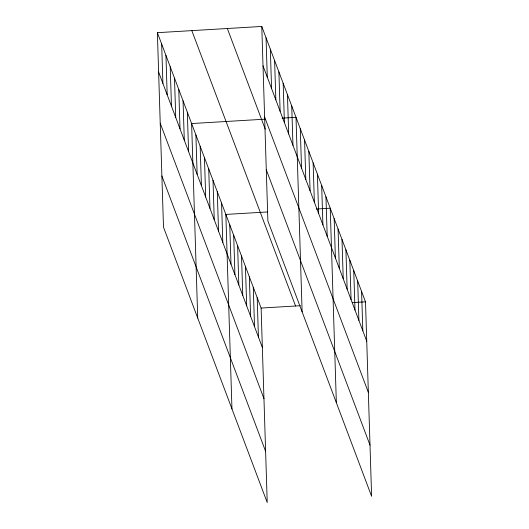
<?xml version="1.0" encoding="UTF-8"?>
<svg xmlns="http://www.w3.org/2000/svg" width="529" height="529" viewBox="0 0 529 529"><rect width="100%" height="100%" fill="white"/><g stroke="black" fill="none" stroke-linecap="round" stroke-linejoin="round"><path stroke-width="0.79" d="M157.384 32.679L261.114 308.057L267.224 502.55L163.494 227.166L157.384 32.679L261.776 26.45L365.506 301.834L371.616 496.321L267.886 220.943L261.776 26.45M264.837 119.184L191.617 123.555L197.727 318.041M282.063 118.159L296.009 117.326L302.119 311.819M267.555 211.944L225.843 214.43L231.96 408.917M316.296 209.034L330.235 208.201L336.351 402.695M261.114 308.057L300.399 305.716M352.38 302.614L365.506 301.834M263.012 65.834L366.742 341.218M264.619 117.021L368.349 392.399M227.325 28.506L265.267 129.228M266.279 169.756L370.009 445.14M191.835 30.622L295.566 306.007M158.621 72.063L262.351 347.441M160.227 123.244L263.958 398.628M161.887 175.985L265.618 451.363M361.585 291.426L362.821 330.81M357.67 281.025L358.907 320.409M353.749 270.623L354.985 310.007M349.828 260.222L351.064 299.606M345.913 249.814L347.15 289.198M341.992 239.412L343.228 278.796M338.071 229.011L339.314 268.395M334.156 218.603L335.393 257.987M325.957 196.841L327.193 236.225M321.678 185.481L322.915 224.865M317.4 174.12L318.637 213.504M313.122 162.767L314.358 202.151M308.843 151.406L310.08 190.79M304.565 140.046L305.802 179.43M300.287 128.686L301.523 168.07M291.724 105.965L292.967 145.349M287.445 94.605L288.689 133.989M283.167 83.245L284.404 122.629M278.889 71.891L280.125 111.275M274.611 60.531L275.847 99.915M270.332 49.171L271.569 88.555M266.054 37.81L267.29 77.194M257.193 297.655L258.43 337.039M253.279 287.254L254.515 326.638M249.357 276.852L250.594 316.236M245.436 266.444L246.679 305.828M241.522 256.043L242.758 295.427M237.6 245.641L238.837 285.025M233.686 235.233L234.922 274.617M229.765 224.832L231.001 264.216M221.565 203.07L222.802 242.454M217.287 191.71L218.523 231.094M213.008 180.349L214.245 219.733M208.73 168.989L209.967 208.373M204.452 157.629L205.688 197.013M200.174 146.275L201.41 185.659M195.895 134.915L197.132 174.299M187.332 112.194L188.575 151.578M183.054 100.834L184.297 140.218M178.776 89.474L180.012 128.858M174.497 78.113L175.734 117.498M170.219 66.753L171.456 106.137M165.941 55.4L167.177 94.784M161.662 44.039L162.899 83.423"/></g></svg>
